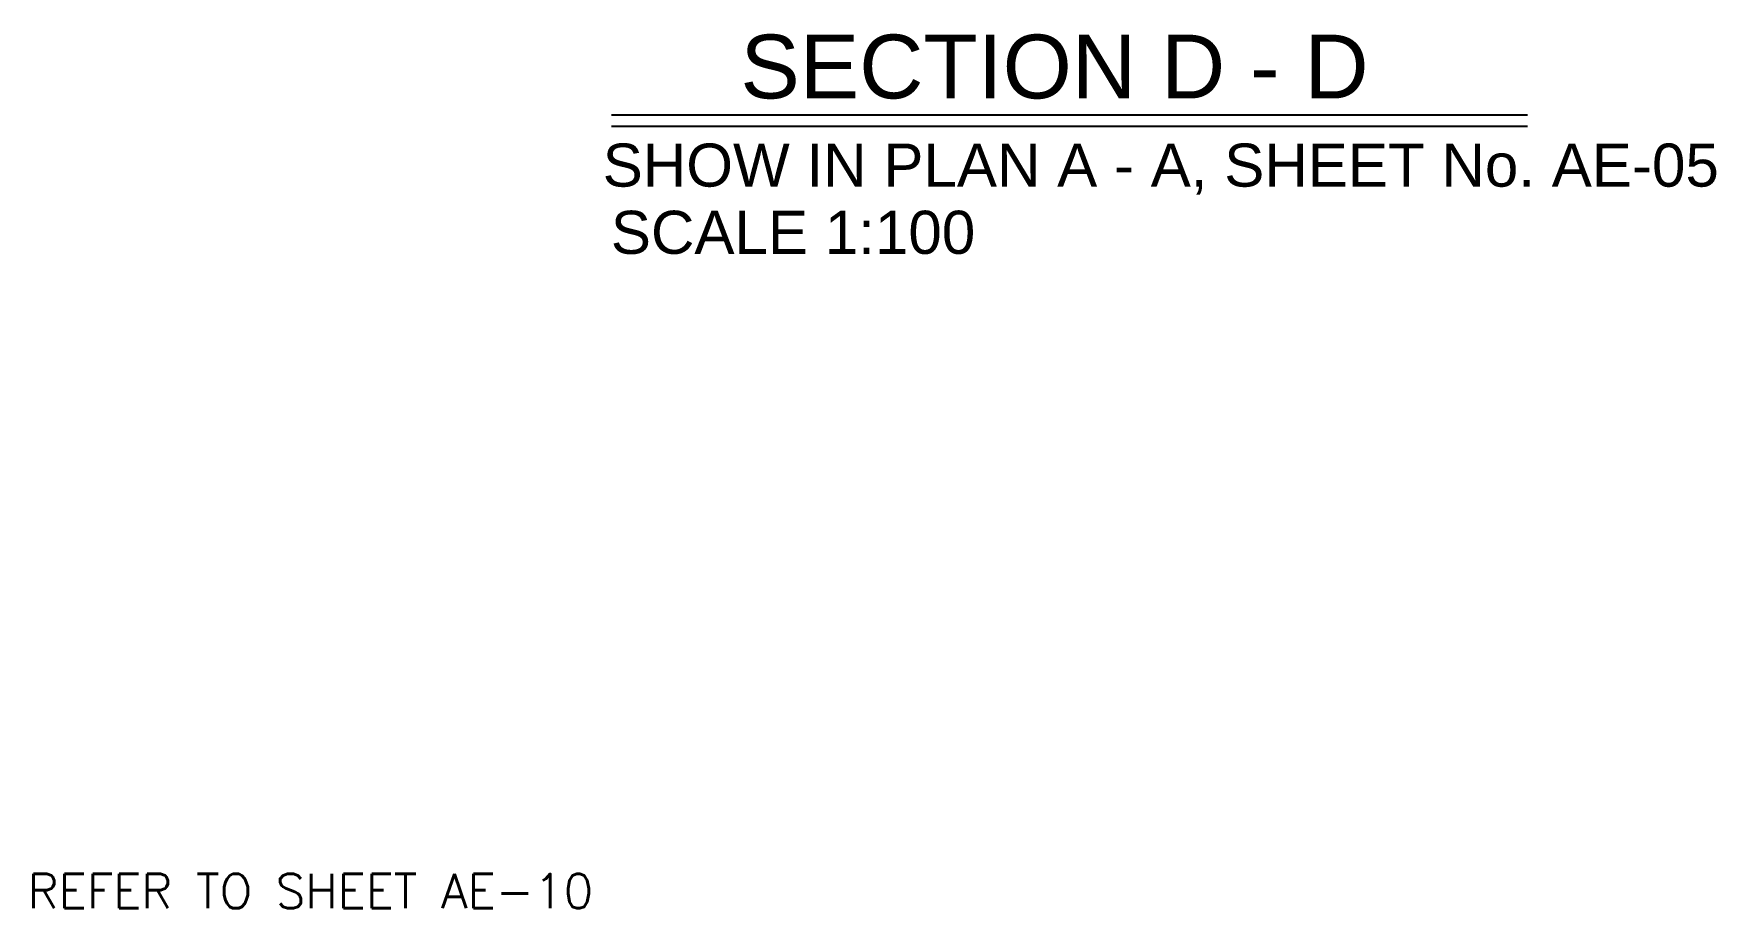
# Model space of a CAD drawing. Extents: x 151242 to 151523, y 158752 to 159354.
# Drawn here: x 151358.26 to 151368.03, y 159000.99 to 159006.06 of the extents above; entities that cross this region are included whole.
import ezdxf
from ezdxf.enums import TextEntityAlignment as Align

# ---------------------------------------------------------------- set-up
doc = ezdxf.new("R2010")
doc.units = 0
doc.header["$LTSCALE"] = 3
doc.header["$MEASUREMENT"] = 0
doc.layers.add('4', color=12, linetype='CONTINUOUS')
doc.layers.add('TXT', color=6, linetype='CONTINUOUS')
doc.styles.add('FUTURA', font='SAS_____.PFB')
doc.styles.add('ROMANS', font='romans.shx')

msp = doc.modelspace()

# ---------------------------------------------------------------- linework, layer by layer
at = {"layer": '4'}
for p, q in [((151361.6122, 159005.5934), (151366.9306, 159005.5934)), ((151361.6122, 159005.5278), (151366.9306, 159005.5278))]:
    msp.add_line(p, q, dxfattribs=at)

# ---------------------------------------------------------------- texts
at = {"layer": '4', "color": 4, "style": 'FUTURA'}
msp.add_text('SECTION D - D', height=0.370138, dxfattribs=at).set_placement((151364.1839, 159005.6883), align=Align.CENTER)
at = {"layer": '4', "color": 6, "style": 'ROMANS'}
msp.add_text('REFER TO SHEET AE-10', height=0.2, dxfattribs=at).set_placement((151358.2218, 159000.9886))
at = {"layer": 'TXT', "style": 'FUTURA'}
msp.add_text('SHOW IN PLAN A - A, SHEET No. AE-05', height=0.25, dxfattribs=at).set_placement((151364.801, 159005.1764), align=Align.CENTER)
msp.add_text('SCALE 1:100', height=0.25, dxfattribs=at).set_placement((151361.6077, 159004.7864))

doc.saveas('drawing.dxf')
